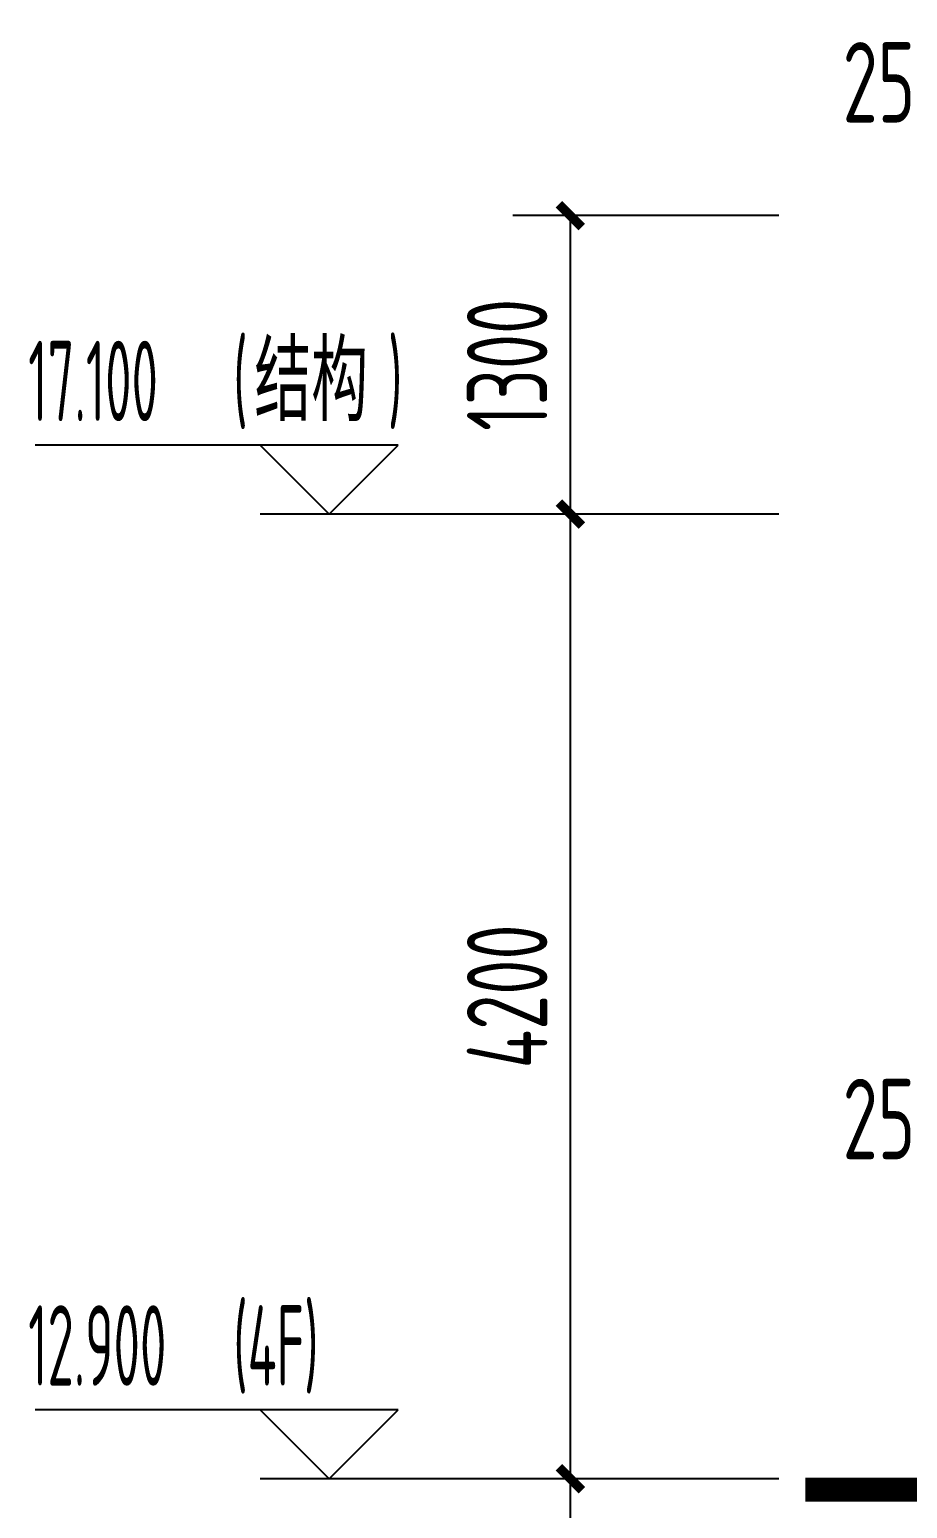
# Model space of a CAD drawing. Extents: x -863035 to 270371, y -8918 to 240488.
# Drawn here: x 230625 to 234446, y 143470 to 149909 of the extents above; entities that cross this region are included whole.
import ezdxf

# ---------------------------------------------------------------- set-up
doc = ezdxf.new("R2010")
doc.units = 0
doc.header["$LTSCALE"] = 1000
doc.header["$MEASUREMENT"] = 0
for name, color, linetype in [('01-标注_尺寸', 124, 'Continuous'), ('01-标注_标高', 200, 'Continuous'), ('02-TEXT_标注', 130, 'Continuous'), ('A-C_玻璃幕墙', 140, 'Continuous'), ('E-立面轮廓', 241, 'Continuous')]:
    doc.layers.add(name, color=color, linetype=linetype)
doc.styles.add('_TCH_DIM', font='ROS1', dxfattribs={"width": 0.75, "bigfont": 'JD'})
doc.styles.add('_TCH_DIM_T3', font='ROS1', dxfattribs={"width": 0.75, "bigfont": 'JD'})
doc.dimstyles.new('_TCH_ARCH&&100', dxfattribs={"dimtxt": 350, "dimasz": 100, "dimexe": 250, "dimexo": 300, "dimgap": 100, "dimtad": 1, "dimdec": 0, "dimzin": 0, "dimdsep": 46, "dimtxsty": '_TCH_DIM_T3', "dimblk": 'ARCHTICK', "dimcen": 0.09, "dimclrt": 7, "dimazin": 2, "dimtfac": 1, "dimtdec": 0, "dimtix": 1, "dimtmove": 2, "dimatfit": 3, "dimfxl": 0, "dimtolj": 1, "dimtzin": 0, "dimarcsym": 0})

# ---------------------------------------------------------------- blocks, each defined once
blk = doc.blocks.new('_ArchTick')
at = {"color": 0, "linetype": 'ByBlock', "const_width": 0.4}
blk.add_lwpolyline([(-0.5, -0.5), (0.5, 0.5)], dxfattribs=at)
blk = doc.blocks.new('*D1998')
at = {"layer": '01-标注_尺寸', "color": 0, "lineweight": -2, "transparency": 16777216}
for p, q in [((234675.3, 149276.8), (234675.3, 149654.5)), ((234925.3, 149276.8), (234925.3, 149654.5)), ((234675.3, 149404.5), (234925.3, 149404.5))]:
    blk.add_line(p, q, dxfattribs=at)
at = {"layer": 'Defpoints', "color": 0, "transparency": 16777216}
for p in [(234925.3, 149404.5), (234675.3, 148976.8), (234925.3, 148976.8)]:
    blk.add_point(p, dxfattribs=at)
at = {"layer": '01-标注_尺寸', "color": 0, "lineweight": -2, "transparency": 16777216, "xscale": 100, "yscale": 100, "zscale": 100, "rotation": 180}
blk.add_blockref('_ArchTick', (234675.3, 149404.5), dxfattribs=at)
at = {"layer": '01-标注_尺寸', "color": 0, "lineweight": -2, "transparency": 16777216, "xscale": 100, "yscale": 100, "zscale": 100}
blk.add_blockref('_ArchTick', (234925.3, 149404.5), dxfattribs=at)
at = {"layer": '01-标注_尺寸', "color": 7, "transparency": 16777216, "insert": (234398.1, 149679.5), "char_height": 350, "attachment_point": 5, "style": '_TCH_DIM_T3'}
blk.add_mtext('\\A1;250', dxfattribs=at)
blk = doc.blocks.new('*D2016')
at = {"layer": '01-标注_尺寸', "color": 0, "lineweight": -2, "transparency": 16777216}
for p, q in [((234675.3, 144762.6), (234675.3, 145140.3)), ((234925.3, 144762.6), (234925.3, 145140.3)), ((234675.3, 144890.3), (234925.3, 144890.3))]:
    blk.add_line(p, q, dxfattribs=at)
at = {"layer": 'Defpoints', "color": 0, "transparency": 16777216}
for p in [(234925.3, 144890.3), (234675.3, 144462.6), (234925.3, 144462.6)]:
    blk.add_point(p, dxfattribs=at)
at = {"layer": '01-标注_尺寸', "color": 0, "lineweight": -2, "transparency": 16777216, "xscale": 100, "yscale": 100, "zscale": 100, "rotation": 180}
blk.add_blockref('_ArchTick', (234675.3, 144890.3), dxfattribs=at)
at = {"layer": '01-标注_尺寸', "color": 0, "lineweight": -2, "transparency": 16777216, "xscale": 100, "yscale": 100, "zscale": 100}
blk.add_blockref('_ArchTick', (234925.3, 144890.3), dxfattribs=at)
at = {"layer": '01-标注_尺寸', "color": 7, "transparency": 16777216, "insert": (234398.1, 145165.3), "char_height": 350, "attachment_point": 5, "style": '_TCH_DIM_T3'}
blk.add_mtext('\\A1;250', dxfattribs=at)
blk = doc.blocks.new('*D2048')
at = {"layer": '01-标注_尺寸', "color": 0, "lineweight": -2, "transparency": 16777216}
for p, q in [((233885.4, 143599.1), (232728.8, 143599.1)), ((232978.8, 143299.1), (232978.8, 143599.1)), ((233885.4, 143299.1), (232728.8, 143299.1))]:
    blk.add_line(p, q, dxfattribs=at)
at = {"layer": 'Defpoints', "color": 0, "transparency": 16777216}
for p in [(232978.8, 143599.1), (234185.4, 143599.1), (234185.4, 143299.1)]:
    blk.add_point(p, dxfattribs=at)
at = {"layer": '01-标注_尺寸', "color": 0, "lineweight": -2, "transparency": 16777216, "xscale": 100, "yscale": 100, "zscale": 100}
for p, rotation in [((232978.8, 143599.1), 90), ((232978.8, 143299.1), 270)]:
    blk.add_blockref('_ArchTick', p, dxfattribs=dict(at, rotation=rotation))
at = {"layer": '01-标注_尺寸', "color": 7, "transparency": 16777216, "insert": (232703.8, 143021.9), "char_height": 350, "attachment_point": 5, "rotation": 90, "style": '_TCH_DIM_T3'}
blk.add_mtext('\\A1;300', dxfattribs=at)
blk = doc.blocks.new('*D2049')
at = {"layer": '01-标注_尺寸', "color": 0, "lineweight": -2, "transparency": 16777216}
for p, q in [((233885.4, 147799.1), (232728.8, 147799.1)), ((232978.8, 143599.1), (232978.8, 147799.1)), ((233885.4, 143599.1), (232728.8, 143599.1))]:
    blk.add_line(p, q, dxfattribs=at)
at = {"layer": 'Defpoints', "color": 0, "transparency": 16777216}
for p in [(232978.8, 147799.1), (234185.4, 147799.1), (234185.4, 143599.1)]:
    blk.add_point(p, dxfattribs=at)
at = {"layer": '01-标注_尺寸', "color": 0, "lineweight": -2, "transparency": 16777216, "xscale": 100, "yscale": 100, "zscale": 100}
for p, rotation in [((232978.8, 147799.1), 90), ((232978.8, 143599.1), 270)]:
    blk.add_blockref('_ArchTick', p, dxfattribs=dict(at, rotation=rotation))
at = {"layer": '01-标注_尺寸', "color": 7, "transparency": 16777216, "insert": (232703.8, 145699.1), "char_height": 350, "attachment_point": 5, "rotation": 90, "style": '_TCH_DIM_T3'}
blk.add_mtext('\\A1;4200', dxfattribs=at)
blk = doc.blocks.new('*D2050')
at = {"layer": '01-标注_尺寸', "color": 0, "lineweight": -2, "transparency": 16777216}
for p, q in [((233885.4, 149099.1), (232728.8, 149099.1)), ((232978.8, 147799.1), (232978.8, 149099.1)), ((233885.4, 147799.1), (232728.8, 147799.1))]:
    blk.add_line(p, q, dxfattribs=at)
at = {"layer": 'Defpoints', "color": 0, "transparency": 16777216}
for p in [(232978.8, 149099.1), (234185.4, 149099.1), (234185.4, 147799.1)]:
    blk.add_point(p, dxfattribs=at)
at = {"layer": '01-标注_尺寸', "color": 0, "lineweight": -2, "transparency": 16777216, "xscale": 100, "yscale": 100, "zscale": 100}
for p, rotation in [((232978.8, 149099.1), 90), ((232978.8, 147799.1), 270)]:
    blk.add_blockref('_ArchTick', p, dxfattribs=dict(at, rotation=rotation))
at = {"layer": '01-标注_尺寸', "color": 7, "transparency": 16777216, "insert": (232703.8, 148449.1), "char_height": 350, "attachment_point": 5, "rotation": 90, "style": '_TCH_DIM_T3'}
blk.add_mtext('\\A1;1300', dxfattribs=at)

msp = doc.modelspace()

# ---------------------------------------------------------------- linework, layer by layer
at = {"layer": '01-标注_标高'}
for p, q in [((232228.8, 148099.1), (230649.4, 148099.1)), ((231928.8, 147799.1), (231628.8, 148099.1)), ((231928.8, 147799.1), (232228.8, 148099.1)), ((232728.8, 147799.1), (231628.8, 147799.1)), ((232228.8, 143899.1), (230649.4, 143899.1)), ((231928.8, 143599.1), (231628.8, 143899.1)), ((231928.8, 143599.1), (232228.8, 143899.1)), ((232728.8, 143599.1), (231628.8, 143599.1))]:
    msp.add_line(p, q, dxfattribs=at)
at = {"layer": 'A-C_玻璃幕墙'}
msp.add_lwpolyline([(239510.6, 143599.1), (234001.7, 143599.1)], dxfattribs=at)
at = {"layer": 'E-立面轮廓', "const_width": 100}
msp.add_lwpolyline([(234001.7, 143549.1), (239510.6, 143549.1)], dxfattribs=at)

# ---------------------------------------------------------------- texts
at = {"layer": '02-TEXT_标注', "style": '_TCH_DIM'}
for s, height, width, p in [('(', 350, 0.5625, (231511.6, 148204.1)), ('结构', 347.29, 0.75, (231603.5, 148204.1)), (')', 350, 0.5625, (232185.5, 148204.1)), ('17.100', 350, 0.5625, (230619.4, 148204.1)), ('(4F)', 350, 0.5625, (231511.6, 144004.1)), ('12.900', 350, 0.5625, (230619.4, 144004.1))]:
    msp.add_text(s, height=height, dxfattribs=dict(at, width=width)).set_placement(p)

# ---------------------------------------------------------------- dimensions: what is measured, and where the dimension line sits
at = {"layer": '01-标注_尺寸'}
for base, p1, p2, angle, picture, middle in [((234925.3, 149404.5), (234675.3, 148976.8), (234925.3, 148976.8), 0, '*D1998', (234398.1, 149679.5)), ((234925.3, 144890.3), (234675.3, 144462.6), (234925.3, 144462.6), 0, '*D2016', (234398.1, 145165.3)), ((232978.8, 143599.1), (234185.4, 143299.1), (234185.4, 143599.1), 90, '*D2048', (232703.8, 143021.9))]:
    dim = msp.add_linear_dim(base=base, p1=p1, p2=p2, angle=angle, dimstyle='_TCH_ARCH&&100', dxfattribs=at)
    dim.commit()
    dim.dimension.update_dxf_attribs({"geometry": picture, "text_midpoint": middle, "dimtype": 161})
for p1, p2, picture, middle in [((234185.4, 147799.1), (234185.4, 149099.1), '*D2050', (232703.8, 148449.1)), ((234185.4, 143599.1), (234185.4, 147799.1), '*D2049', (232703.8, 145699.1))]:
    dim = msp.add_aligned_dim(p1=p1, p2=p2, distance=1206.6, dimstyle='_TCH_ARCH&&100', dxfattribs=at)
    dim.commit()
    dim.dimension.update_dxf_attribs({"geometry": picture, "text_midpoint": middle})

doc.saveas('drawing.dxf')
